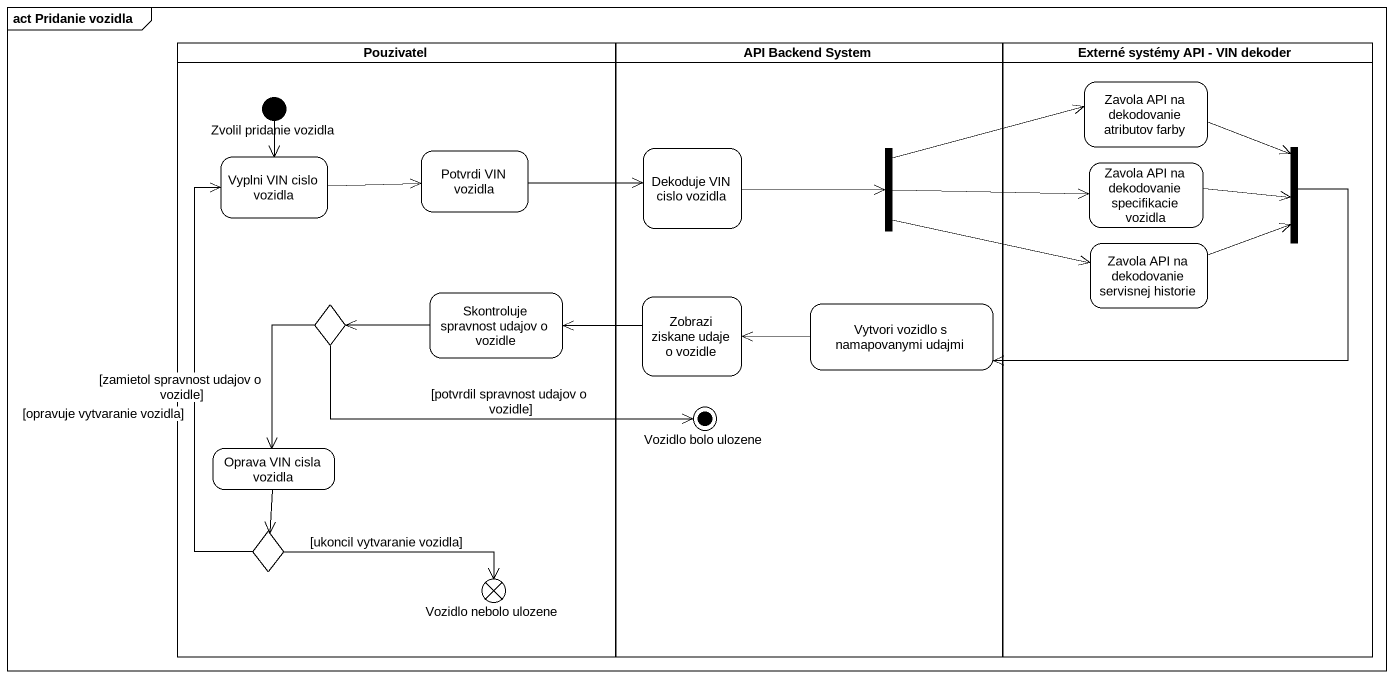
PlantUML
@startuml
mainframe act Pridanie vozidla
hide empty description
state Pouzivatel <<partition>> {
  state "Zvolil pridanie vozidla" as Zvolil_pridanie_vozidla <<start>>
  state "Vyplni VIN cislo vozidla" as Vyplni_VIN_cislo_vozidla
  state "Potvrdi VIN vozidla" as Potvrdi_VIN_vozidla
  state choice1 <<choice>>
  state "Skontroluje spravnost udajov o vozidle" as Skontroluje_spravnost
  state "Oprava VIN cisla vozidla" as Oprava_VIN_cisla_vozidla
  state choice2 <<choice>>
  state "Vozidlo nebolo ulozene" as Vozidlo_nebolo_ulozene <<end>>
  choice2 -right-> [*] : [ukoncil vytvaranie vozidla]
}
state "API Backend System" as API_Backend_System <<partition>> {
  state "Dekoduje VIN cislo vozidla" as Dekoduje_VIN_cislo_vozidla
  state fork1 <<fork>>
  state "Zobrazi ziskane udaje o vozidle" as Zobrazi_ziskane_udaje_o
  state "Vytvori vozidlo s namapovanymi udajmi" as Vytvori_vozidlo_s
  state "Vozidlo bolo ulozene" as Vozidlo_bolo_ulozene <<end>>
}
state "Externé systémy API - VIN dekoder" as Externé_systémy_API_VIN <<partition>> {
  state "Zavola API na dekodovanie atributov farby" as Zavola_API_na_dekodovanie
  state "Zavola API na dekodovanie specifikacie vozidla" as Zavola_API_na_dekodovanie_2
  state fork2 <<join>>
  state "Zavola API na dekodovanie servisnej historie" as Zavola_API_na_dekodovanie_3
}
Zvolil_pridanie_vozidla --> Vyplni_VIN_cislo_vozidla
Zavola_API_na_dekodovanie -right-> fork2
Vyplni_VIN_cislo_vozidla -right-> Potvrdi_VIN_vozidla
Potvrdi_VIN_vozidla -right-> Dekoduje_VIN_cislo_vozidla
Dekoduje_VIN_cislo_vozidla -right-> fork1
fork1 -right-> Zavola_API_na_dekodovanie
fork1 -right-> Zavola_API_na_dekodovanie_2
fork1 -right-> Zavola_API_na_dekodovanie_3
Zavola_API_na_dekodovanie_2 -right-> fork2
fork2 -left-> Vytvori_vozidlo_s
Zavola_API_na_dekodovanie_3 -right-> fork2
choice1 -right-> Vozidlo_bolo_ulozene : [potvrdil spravnost udajov o vozidle]
choice1 --> Oprava_VIN_cisla_vozidla : [zamietol spravnost udajov o vozidle]
Skontroluje_spravnost -left-> choice1
Zobrazi_ziskane_udaje_o -left-> Skontroluje_spravnost
Vytvori_vozidlo_s -left-> Zobrazi_ziskane_udaje_o
Oprava_VIN_cisla_vozidla --> choice2
choice2 -up-> Vyplni_VIN_cislo_vozidla : [opravuje vytvaranie vozidla]
@enduml
